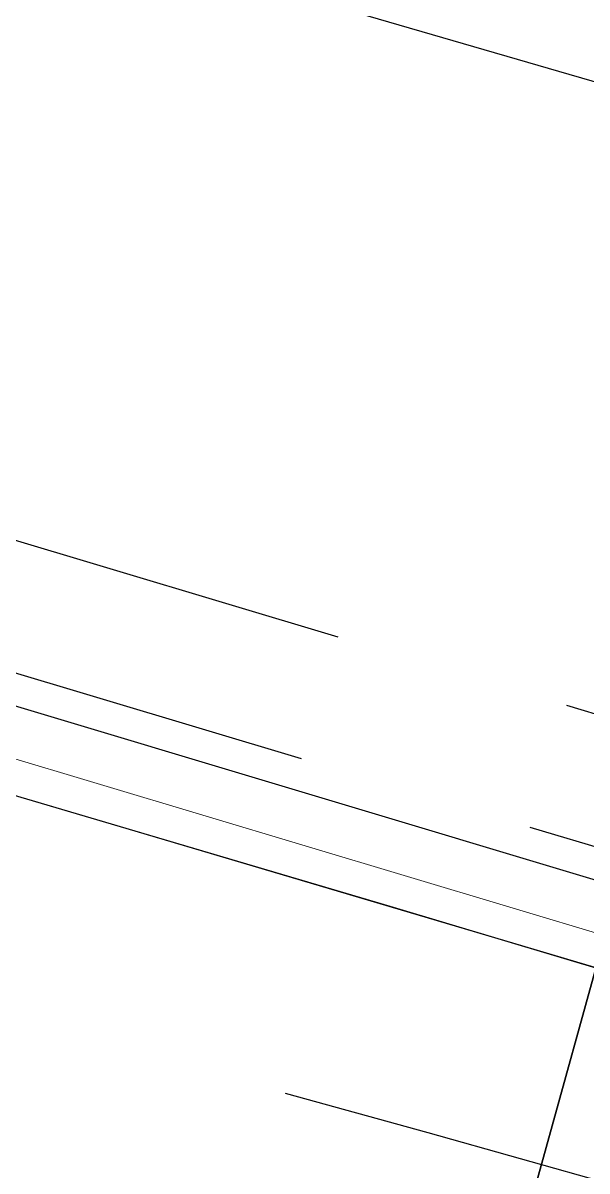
# Model space of a CAD drawing. Header units: millimetres. Extents: x 62878 to 70819, y -67946 to -61850.
# Drawn here: x 67601.97 to 67624.13, y -62157.9 to -62112.74 of the extents above; entities that cross this region are included whole.
import ezdxf

# ---------------------------------------------------------------- set-up
doc = ezdxf.new("R2010")
doc.units = ezdxf.units.MM
doc.linetypes.add('HIDDEN', pattern=[0.375, 0.25, -0.125])
doc.layers.add('alan hesabı1', color=7, linetype='Continuous', plot=False)
for name, color, linetype, lineweight in [('BA DÖŞ.-yeni', 11, 'Continuous', 30), ('DOGRAMA', 171, 'Continuous', 0), ('DUV.ALÇ.-yeni', 20, 'Continuous', 25), ('GOR-2', 152, 'Continuous', 20)]:
    doc.layers.add(name, color=color, linetype=linetype, lineweight=lineweight)

msp = doc.modelspace()

# ---------------------------------------------------------------- linework, layer by layer
msp.add_lwpolyline([(68896.02066502631, -63031.43519410248), (69030.25944186504, -63071.18378898385), (69185.2789618937, -62547.65255934227), (68892.99857577804, -62461.10726346668, 1.044367817173394), (68063.1984222013, -62298.72991434322, 0.2043746373996395), (63106.96025407397, -62494.78258919505, 0.3539527355379972), (62932.93996584662, -62997.825353625), (63753.18486962488, -65779.59786478638), (64154.95366467919, -67142.15251756221), (65336.72250243354, -66792.62198400985), (65336.69978150922, -66829.11190277508), (65270.53542169294, -66829.0707046726, 0.6267890062731037), (65270.19918370779, -67369.07059999109), (65531.84452784718, -67369.23351688065, 0.9262424964682344), (66130.08755876668, -67369.60602071379), (66391.73290290477, -67369.76893760463, 0.6267427171847498), (66392.06914089088, -66829.76904228561), (66326.14716633759, -66829.72799510749), (66326.16988726193, -66793.2380763422), (67506.155742504, -67144.12829054108), (68467.02457055586, -63899.0863823687), (68625.20366853199, -63946.03714330423), (68896.02440533682, -63031.42256234252)], format="xyb")
at = {"layer": 'alan hesabı1', "linetype": 'ByBlock'}
msp.add_lwpolyline([(67254.78340788455, -62035.5381551746), (67625.3590469569, -62146.71728971075), (67482.85403843492, -62662.72422568098), (67113.11346845847, -62560.57959651196), (67122.17660657832, -62555.96880310152), (67133.24507917842, -62544.91410578205), (67140.3557328307, -62530.98011772546), (67142.81252721304, -62515.5307947666), (67140.37497417358, -62500.0784242784), (67133.28167838747, -62486.13559194728), (67122.22698106797, -62475.06711934719), (67112.9528106937, -62470.33441732559), (67180.9392302217, -62140.95369525213), (67220.6950114173, -62149.15955867371)], close=True, dxfattribs=at)
at = {"layer": 'BA DÖŞ.-yeni', "linetype": 'HIDDEN', "ltscale": 150}
msp.add_arc((65815.0392658321, -68607.15258971277), 6697.93692342701, 70.74616030420842, 109.2968468472022, dxfattribs=at)
at = {"layer": 'DOGRAMA', "lineweight": -2}
msp.add_line((67638.32265191083, -62119.10839191201), (67546.44409796318, -62092.34410683115), dxfattribs=at)
msp.add_lwpolyline([(68355.72808668052, -61957.86010398282, 0.2737364000647933), (68066.90955003549, -62277.7212358757, 0.2092949010110247), (68023.71017518625, -62283.85188166666, 0.1983676314706158), (63201.05260393125, -62451.10786955556)], format="xyb", dxfattribs=at)
at = {"layer": 'DUV.ALÇ.-yeni', "linetype": 'HIDDEN', "ltscale": 75}
for p, q in [((67246.1794647777, -62026.43159986196), (68024.90400779102, -62260.06250164226)), ((67244.74264896172, -62031.22070837094), (68023.4671919751, -62264.85161015125))]:
    msp.add_line(p, q, dxfattribs=at)
at = {"layer": 'DUV.ALÇ.-yeni'}
msp.add_line((67482.85403843492, -62662.724225681), (67630.41707902393, -62128.40228691872), dxfattribs=at)
at = {"layer": 'GOR-2', "ltscale": 75}
msp.add_line((67254.20868155814, -62037.45379857821), (68010.83935396519, -62264.45615505341), dxfattribs=at)

doc.saveas('drawing.dxf')
